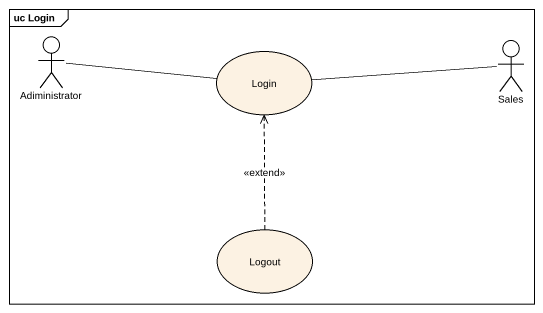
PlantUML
@startuml
mainframe uc Login
actor Adiministrator
usecase Login
actor Sales
usecase Logout
Adiministrator -right- Login
Sales -left- Login
Logout .up.> Login : <<extend>>
@enduml
